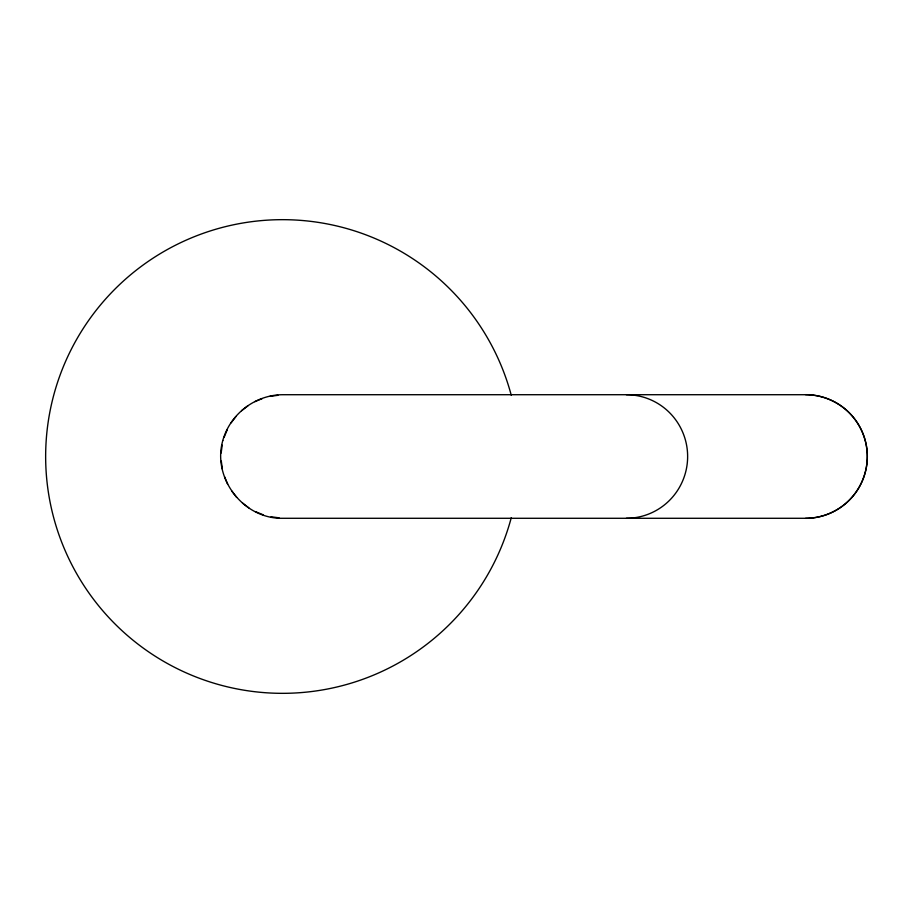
<?xml version="1.0" encoding="UTF-8"?>
<svg xmlns="http://www.w3.org/2000/svg" width="913" height="913" viewBox="0 0 913 913"><rect width="100%" height="100%" fill="white"/><g stroke="black" fill="none" stroke-linecap="round" stroke-linejoin="round"><path stroke-width="1.37" d="M222.201 445.099L221.151 453.065M224.13 437.304L227.2 429.886M231.092 422.856L235.976 416.488M241.546 410.702L247.914 405.817M254.795 401.663L262.214 398.593M269.928 396.368L277.894 395.318M279.047 517.831L271.081 516.781M263.286 514.852L255.868 511.782M248.838 507.89L242.47 503.006M236.684 497.437L231.799 491.068M227.645 484.187L224.575 476.769M222.35 469.054L221.3 461.088M511.246 517.797A236.832 236.832 0 0 1 146.639 650.501A236.832 236.832 0 0 1 146.639 262.499A236.832 236.832 0 0 1 511.246 395.203M805.563 394.656A61.844 61.719 -90 0 1 867.282 456.5A61.844 61.719 -90 0 1 805.563 518.344M626.375 394.713A61.787 61.262 -90 0 1 687.637 456.5A61.787 61.262 -90 0 1 626.375 518.287M222.806 440.511C211.976 478.127 243.349 519.006 282.482 518.287L805.563 518.287A61.787 61.787 0 0 0 867.35 456.5A61.787 61.787 0 0 0 805.563 394.713L282.482 394.713C255.172 394.873 230.019 414.171 222.806 440.511"/></g></svg>
